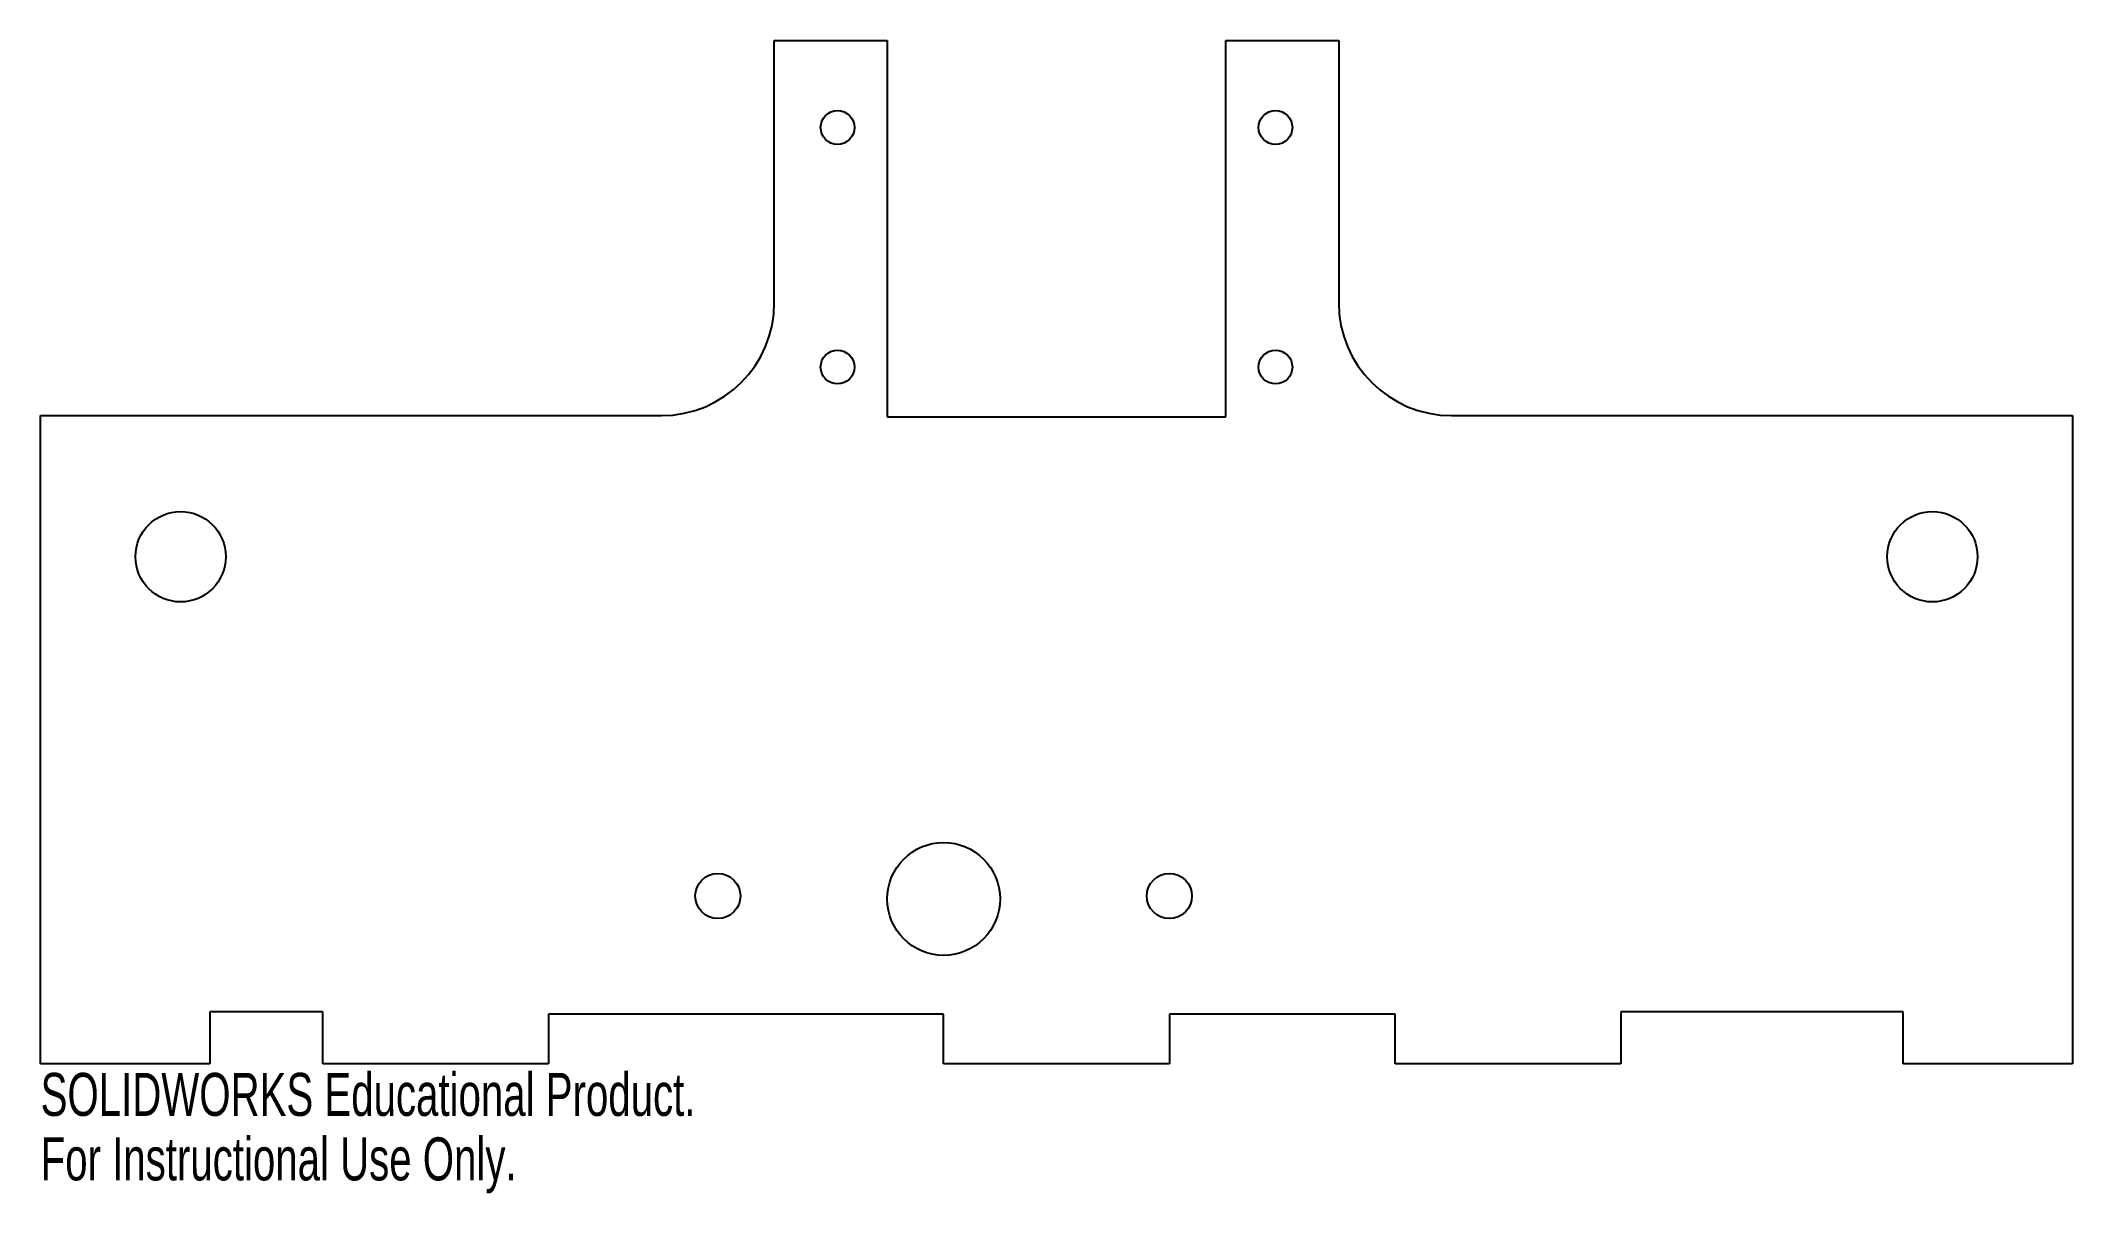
# Model space of a CAD drawing. Header units: inches. Extents: x 0.5 to 9.5, y -3.44 to 1.66.
import ezdxf

# ---------------------------------------------------------------- set-up
doc = ezdxf.new("R2010")
doc.units = ezdxf.units.IN
doc.header["$MEASUREMENT"] = 0
doc.styles.add('SLDTEXTSTYLE0', font='TXT', dxfattribs={"width": 0.7})

msp = doc.modelspace()

# ---------------------------------------------------------------- linework, layer by layer
at = {"color": 7, "linetype": 'Continuous', "lineweight": 25}
for p, q in [((3.75, 1.66), (4.25, 1.66)), ((3.75, 0.5), (3.75, 1.66)), ((4.25, 1.66), (4.25, -0.0048)), ((5.75, 1.66), (6.25, 1.66)), ((5.75, -0.0048), (5.75, 1.66)), ((6.25, 1.66), (6.25, 0.5)), ((0.5, 0), (3.25, 0)), ((0.5, -2.87), (0.5, 0)), ((6.75, 0), (9.5, 0)), ((9.5, 0), (9.5, -2.87)), ((4.25, -0.0048), (5.75, -0.0048)), ((1.25, -2.64), (1.25, -2.87)), ((1.75, -2.64), (1.25, -2.64)), ((1.75, -2.87), (1.75, -2.64)), ((2.75, -2.65), (2.75, -2.87)), ((4.5, -2.65), (2.75, -2.65)), ((4.5, -2.87), (4.5, -2.65)), ((5.5, -2.65), (5.5, -2.87)), ((6.5, -2.65), (5.5, -2.65)), ((6.5, -2.87), (6.5, -2.65)), ((7.5, -2.64), (7.5, -2.87)), ((8.75, -2.64), (7.5, -2.64)), ((8.75, -2.87), (8.75, -2.64)), ((1.25, -2.87), (0.5, -2.87)), ((2.75, -2.87), (1.75, -2.87)), ((5.5, -2.87), (4.5, -2.87)), ((7.5, -2.87), (6.5, -2.87)), ((9.5, -2.87), (8.75, -2.87))]:
    msp.add_line(p, q, dxfattribs=at)
for centre, radius in [((4.03, 1.2755), 0.0747), ((5.97, 1.2755), 0.0747), ((4.03, 0.2148), 0.0747), ((5.97, 0.2148), 0.0747), ((1.12, -0.6248), 0.2), ((8.88, -0.6248), 0.2), ((4.5, -2.14), 0.25), ((3.5, -2.1268), 0.1), ((5.5, -2.1268), 0.1)]:
    msp.add_circle(centre, radius, dxfattribs=at)
for centre, start, end in [((3.25, 0.5), 270, 0), ((6.75, 0.5), 180, 270)]:
    msp.add_arc(centre, 0.5, start, end, dxfattribs=at)

# ---------------------------------------------------------------- texts
at = {"color": 7, "linetype": 'Continuous', "char_height": 0.1903, "attachment_point": 1, "style": 'SLDTEXTSTYLE0'}
for s, insert in [('SOLIDWORKS Educational Product.', (0.5, -2.9101)), ('For Instructional Use Only.', (0.5, -3.1956))]:
    msp.add_mtext(s, dxfattribs=dict(at, insert=insert))

doc.saveas('drawing.dxf')
